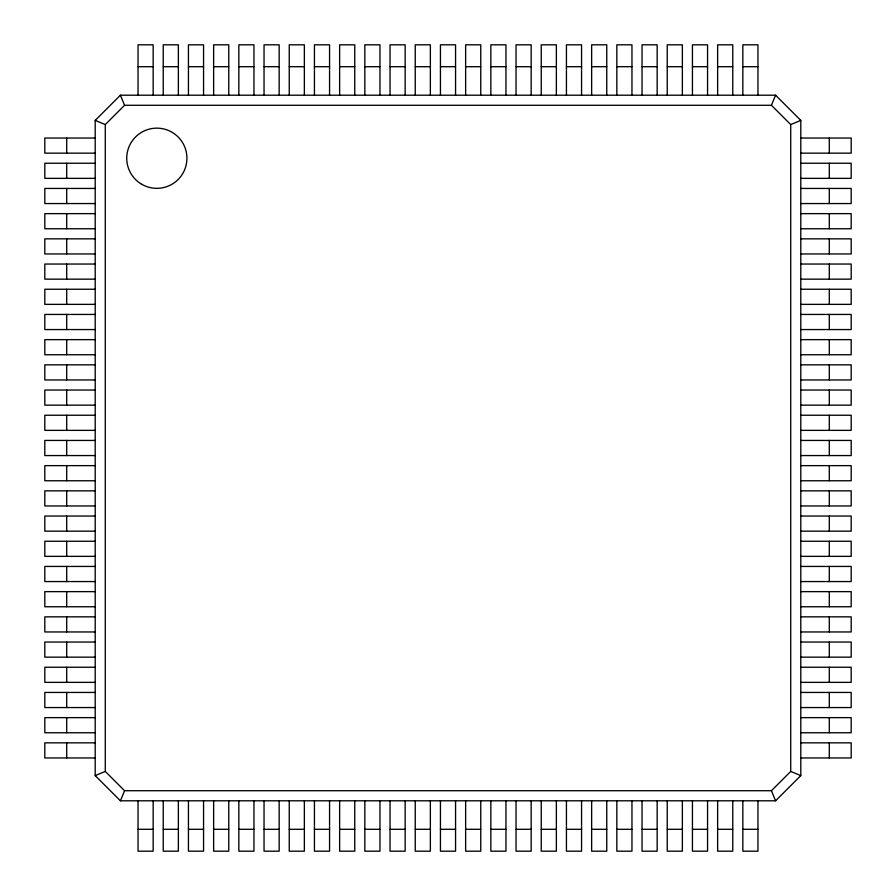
<?xml version="1.0" encoding="UTF-8"?>
<svg xmlns="http://www.w3.org/2000/svg" width="896" height="896" viewBox="0 0 896 896"><rect width="100%" height="100%" fill="white"/><g stroke="black" fill="none" stroke-linecap="round" stroke-linejoin="round"><path stroke-width="1.34" d="M120.4 800.8L775.6 800.8L800.8 775.6L800.8 120.4L775.6 95.2L120.4 95.2L95.2 120.4L95.2 775.6L120.4 800.8L124.578 790.72L771.422 790.72L790.72 771.422L790.72 124.578L771.422 105.28L124.578 105.28L105.28 124.578L105.28 771.422L124.578 790.72M771.422 105.28L775.6 95.2M790.72 124.578L800.8 120.4M95.2 775.6L105.28 771.422M138.04 66.707L153.16 66.707M163.24 66.707L178.36 66.707M188.44 66.707L203.56 66.707M213.64 66.707L228.76 66.707M238.84 66.707L253.96 66.707M264.04 66.707L279.16 66.707M289.24 66.707L304.36 66.707M314.44 66.707L329.56 66.707M339.64 66.707L354.76 66.707M364.84 66.707L379.96 66.707M390.04 66.707L405.16 66.707M415.24 66.707L430.36 66.707M440.44 66.707L455.56 66.707M465.64 66.707L480.76 66.707M490.84 66.707L505.96 66.707M516.04 66.707L531.16 66.707M541.24 66.707L556.36 66.707M566.44 66.707L581.56 66.707M591.64 66.707L606.76 66.707M616.84 66.707L631.96 66.707M642.04 66.707L657.16 66.707M667.24 66.707L682.36 66.707M692.44 66.707L707.56 66.707M717.64 66.707L732.76 66.707M742.84 66.707L757.96 66.707M95.2 138.04L44.811 138.04L44.811 153.16L95.2 153.16M800.8 138.04L851.189 138.04L851.189 153.16L800.8 153.16M95.2 163.24L44.811 163.24L44.811 178.36L95.2 178.36M800.8 163.24L851.189 163.24L851.189 178.36L800.8 178.36M95.2 188.44L44.811 188.44L44.811 203.56L95.2 203.56M800.8 188.44L851.189 188.44L851.189 203.56L800.8 203.56M95.2 213.64L44.811 213.64L44.811 228.76L95.2 228.76M800.8 213.64L851.189 213.64L851.189 228.76L800.8 228.76M95.2 238.84L44.811 238.84L44.811 253.96L95.2 253.96M800.8 238.84L851.189 238.84L851.189 253.96L800.8 253.96M95.2 264.04L44.811 264.04L44.811 279.16L95.2 279.16M800.8 264.04L851.189 264.04L851.189 279.16L800.8 279.16M95.2 289.24L44.811 289.24L44.811 304.36L95.2 304.36M800.8 289.24L851.189 289.24L851.189 304.36L800.8 304.36M95.2 314.44L44.811 314.44L44.811 329.56L95.2 329.56M800.8 314.44L851.189 314.44L851.189 329.56L800.8 329.56M95.2 339.64L44.811 339.64L44.811 354.76L95.2 354.76M800.8 339.64L851.189 339.64L851.189 354.76L800.8 354.76M95.2 364.84L44.811 364.84L44.811 379.96L95.2 379.96M800.8 364.84L851.189 364.84L851.189 379.96L800.8 379.96M95.2 390.04L44.811 390.04L44.811 405.16L95.2 405.16M800.8 390.04L851.189 390.04L851.189 405.16L800.8 405.16M95.2 415.24L44.811 415.24L44.811 430.36L95.2 430.36M800.8 415.24L851.189 415.24L851.189 430.36L800.8 430.36M95.2 440.44L44.811 440.44L44.811 455.56L95.2 455.56M800.8 440.44L851.189 440.44L851.189 455.56L800.8 455.56M95.2 465.64L44.811 465.64L44.811 480.76L95.2 480.76M800.8 465.64L851.189 465.64L851.189 480.76L800.8 480.76M95.2 490.84L44.811 490.84L44.811 505.96L95.2 505.96M800.8 490.84L851.189 490.84L851.189 505.96L800.8 505.96M95.2 516.04L44.811 516.04L44.811 531.16L95.2 531.16M800.8 516.04L851.189 516.04L851.189 531.16L800.8 531.16M95.2 541.24L44.811 541.24L44.811 556.36L95.2 556.36M800.8 541.24L851.189 541.24L851.189 556.36L800.8 556.36M95.2 566.44L44.811 566.44L44.811 581.56L95.2 581.56M800.8 566.44L851.189 566.44L851.189 581.56L800.8 581.56M95.2 591.64L44.811 591.64L44.811 606.76L95.2 606.76M800.8 591.64L851.189 591.64L851.189 606.76L800.8 606.76M95.2 616.84L44.811 616.84L44.811 631.96L95.2 631.96M800.8 616.84L851.189 616.84L851.189 631.96L800.8 631.96M95.2 642.04L44.811 642.04L44.811 657.16L95.2 657.16M800.8 642.04L851.189 642.04L851.189 657.16L800.8 657.16M95.2 667.24L44.811 667.24L44.811 682.36L95.2 682.36M800.8 667.24L851.189 667.24L851.189 682.36L800.8 682.36M95.2 692.44L44.811 692.44L44.811 707.56L95.2 707.56M800.8 692.44L851.189 692.44L851.189 707.56L800.8 707.56M95.2 717.64L44.811 717.64L44.811 732.76L95.2 732.76M800.8 717.64L851.189 717.64L851.189 732.76L800.8 732.76M95.2 742.84L44.811 742.84L44.811 757.96L95.2 757.96M800.8 742.84L851.189 742.84L851.189 757.96L800.8 757.96M138.04 829.293L153.16 829.293M163.24 829.293L178.36 829.293M188.44 829.293L203.56 829.293M213.64 829.293L228.76 829.293M238.84 829.293L253.96 829.293M264.04 829.293L279.16 829.293M289.24 829.293L304.36 829.293M314.44 829.293L329.56 829.293M339.64 829.293L354.76 829.293M364.84 829.293L379.96 829.293M390.04 829.293L405.16 829.293M415.24 829.293L430.36 829.293M440.44 829.293L455.56 829.293M465.64 829.293L480.76 829.293M490.84 829.293L505.96 829.293M516.04 829.293L531.16 829.293M541.24 829.293L556.36 829.293M566.44 829.293L581.56 829.293M591.64 829.293L606.76 829.293M616.84 829.293L631.96 829.293M642.04 829.293L657.16 829.293M667.24 829.293L682.36 829.293M692.44 829.293L707.56 829.293M717.64 829.293L732.76 829.293M742.84 829.293L757.96 829.293M95.2 120.4L105.28 124.578M790.72 771.422L800.8 775.6M771.422 790.72L775.6 800.8M120.4 95.2L124.578 105.28M829.293 138.04L829.293 153.16M829.293 163.24L829.293 178.36M829.293 188.44L829.293 203.56M829.293 213.64L829.293 228.76M829.293 238.84L829.293 253.96M829.293 264.04L829.293 279.16M829.293 289.24L829.293 304.36M829.293 314.44L829.293 329.56M829.293 339.64L829.293 354.76M829.293 364.84L829.293 379.96M829.293 390.04L829.293 405.16M829.293 415.24L829.293 430.36M829.293 440.44L829.293 455.56M829.293 465.64L829.293 480.76M829.293 490.84L829.293 505.96M829.293 516.04L829.293 531.16M829.293 541.24L829.293 556.36M829.293 566.44L829.293 581.56M829.293 591.64L829.293 606.76M829.293 616.84L829.293 631.96M829.293 642.04L829.293 657.16M829.293 667.24L829.293 682.36M829.293 692.44L829.293 707.56M829.293 717.64L829.293 732.76M829.293 742.84L829.293 757.96M757.96 95.2L757.96 44.811L742.84 44.811L742.84 95.2M757.96 800.8L757.96 851.189L742.84 851.189L742.84 800.8M732.76 95.2L732.76 44.811L717.64 44.811L717.64 95.2M732.76 800.8L732.76 851.189L717.64 851.189L717.64 800.8M707.56 95.2L707.56 44.811L692.44 44.811L692.44 95.2M707.56 800.8L707.56 851.189L692.44 851.189L692.44 800.8M682.36 95.2L682.36 44.811L667.24 44.811L667.24 95.2M682.36 800.8L682.36 851.189L667.24 851.189L667.24 800.8M657.16 95.2L657.16 44.811L642.04 44.811L642.04 95.2M657.16 800.8L657.16 851.189L642.04 851.189L642.04 800.8M631.96 95.2L631.96 44.811L616.84 44.811L616.84 95.2M631.96 800.8L631.96 851.189L616.84 851.189L616.84 800.8M606.76 95.2L606.76 44.811L591.64 44.811L591.64 95.2M606.76 800.8L606.76 851.189L591.64 851.189L591.64 800.8M581.56 95.2L581.56 44.811L566.44 44.811L566.44 95.2M581.56 800.8L581.56 851.189L566.44 851.189L566.44 800.8M556.36 95.2L556.36 44.811L541.24 44.811L541.24 95.2M556.36 800.8L556.36 851.189L541.24 851.189L541.24 800.8M531.16 95.2L531.16 44.811L516.04 44.811L516.04 95.2M531.16 800.8L531.16 851.189L516.04 851.189L516.04 800.8M505.96 95.2L505.96 44.811L490.84 44.811L490.84 95.2M505.96 800.8L505.96 851.189L490.84 851.189L490.84 800.8M480.76 95.2L480.76 44.811L465.64 44.811L465.64 95.2M480.76 800.8L480.76 851.189L465.64 851.189L465.64 800.8M455.56 95.2L455.56 44.811L440.44 44.811L440.44 95.2M455.56 800.8L455.56 851.189L440.44 851.189L440.44 800.8M430.36 95.2L430.36 44.811L415.24 44.811L415.24 95.2M430.36 800.8L430.36 851.189L415.24 851.189L415.24 800.8M405.16 95.2L405.16 44.811L390.04 44.811L390.04 95.2M405.16 800.8L405.16 851.189L390.04 851.189L390.04 800.8M379.96 95.2L379.96 44.811L364.84 44.811L364.84 95.2M379.96 800.8L379.96 851.189L364.84 851.189L364.84 800.8M354.76 95.2L354.76 44.811L339.64 44.811L339.64 95.2M354.76 800.8L354.76 851.189L339.64 851.189L339.64 800.8M329.56 95.2L329.56 44.811L314.44 44.811L314.44 95.2M329.56 800.8L329.56 851.189L314.44 851.189L314.44 800.8M304.36 95.2L304.36 44.811L289.24 44.811L289.24 95.2M304.36 800.8L304.36 851.189L289.24 851.189L289.24 800.8M279.16 95.2L279.16 44.811L264.04 44.811L264.04 95.2M279.16 800.8L279.16 851.189L264.04 851.189L264.04 800.8M253.96 95.2L253.96 44.811L238.84 44.811L238.84 95.2M253.96 800.8L253.96 851.189L238.84 851.189L238.84 800.8M228.76 95.2L228.76 44.811L213.64 44.811L213.64 95.2M228.76 800.8L228.76 851.189L213.64 851.189L213.64 800.8M203.56 95.2L203.56 44.811L188.44 44.811L188.44 95.2M203.56 800.8L203.56 851.189L188.44 851.189L188.44 800.8M178.36 95.2L178.36 44.811L163.24 44.811L163.24 95.2M178.36 800.8L178.36 851.189L163.24 851.189L163.24 800.8M153.16 95.2L153.16 44.811L138.04 44.811L138.04 95.2M153.16 800.8L153.16 851.189L138.04 851.189L138.04 800.8M66.707 138.04L66.707 153.16M66.707 163.24L66.707 178.36M66.707 188.44L66.707 203.56M66.707 213.64L66.707 228.76M66.707 238.84L66.707 253.96M66.707 264.04L66.707 279.16M66.707 289.24L66.707 304.36M66.707 314.44L66.707 329.56M66.707 339.64L66.707 354.76M66.707 364.84L66.707 379.96M66.707 390.04L66.707 405.16M66.707 415.24L66.707 430.36M66.707 440.44L66.707 455.56M66.707 465.64L66.707 480.76M66.707 490.84L66.707 505.96M66.707 516.04L66.707 531.16M66.707 541.24L66.707 556.36M66.707 566.44L66.707 581.56M66.707 591.64L66.707 606.76M66.707 616.84L66.707 631.96M66.707 642.04L66.707 657.16M66.707 667.24L66.707 682.36M66.707 692.44L66.707 707.56M66.707 717.64L66.707 732.76M66.707 742.84L66.707 757.96M141.792 184.307A30.083 30.083 0 0 0 186.928 158.245A30.083 30.083 0 0 0 141.792 132.182A30.083 30.083 0 0 0 141.792 184.307"/></g></svg>
